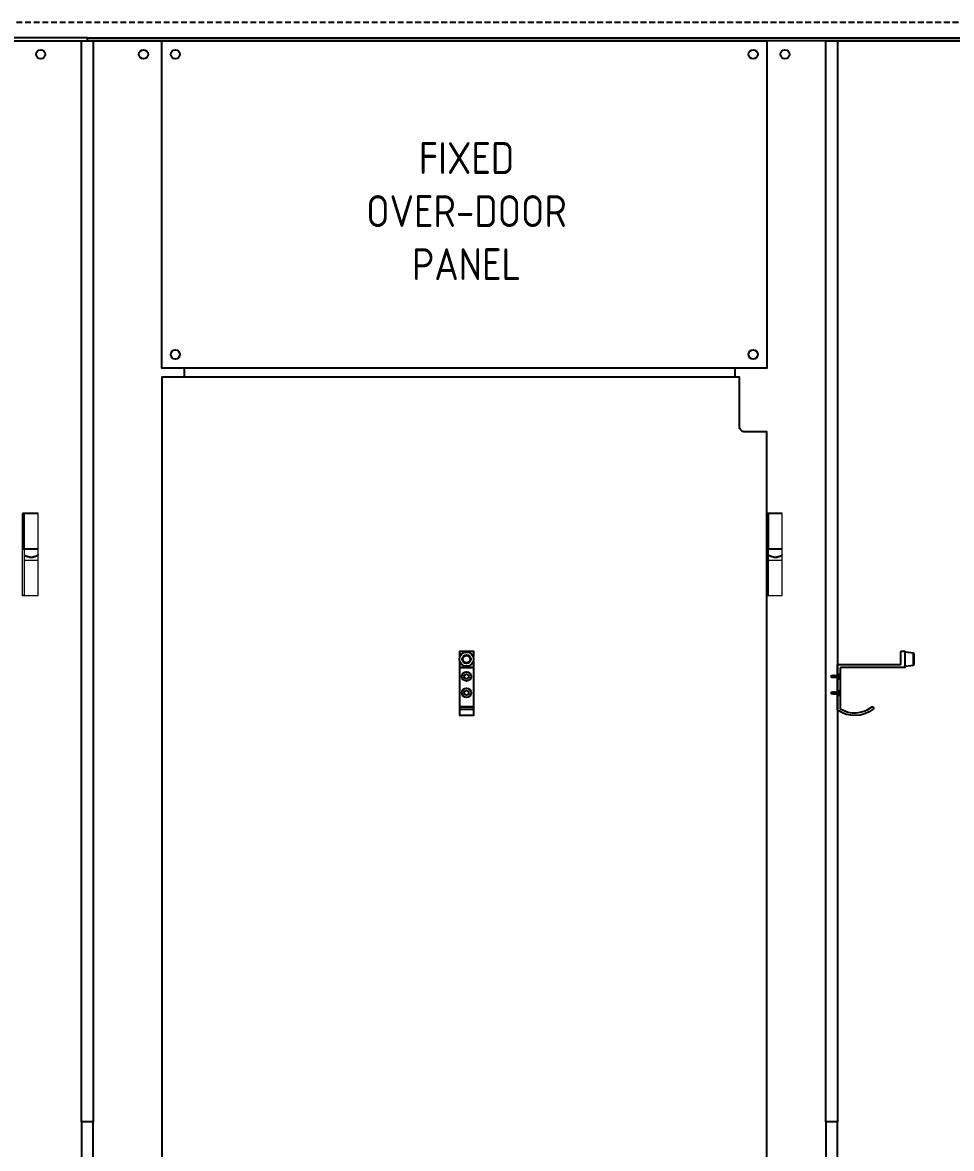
# Model space of a CAD drawing. Header units: inches. Extents: x 129892 to 140765, y 18172 to 24435.
# Drawn here: x 136523 to 137543, y 19606 to 20844 of the extents above; entities that cross this region are included whole.
import ezdxf

# ---------------------------------------------------------------- set-up
doc = ezdxf.new("R2010")
doc.units = ezdxf.units.IN
doc.header["$MEASUREMENT"] = 0
doc.linetypes.add('DASHED2', pattern=[9.525, 6.35, -3.175])
doc.styles.add('JD', font='dim.shx', dxfattribs={"height": 35})

# ---------------------------------------------------------------- blocks, each defined once
blk = doc.blocks.new('A$C42891DDE')
at = {"color": 7, "linetype": 'Continuous', "lineweight": 15}
for p, q in [((0, 0), (0, 90.5)), ((0.9, 90.5), (0.9, 51.5)), ((2.2, 51.5), (2.2, 90.5)), ((17, 45.5), (17, 90.5)), ((2, 45.5), (2, 51.5)), ((2, 0), (2, 45)), ((17, 39), (2, 39)), ((17, 0), (17, 45)), ((2, 0.5), (0, 0.5)), ((17, 0), (0, 0))]:
    blk.add_line(p, q, dxfattribs=at)
at = {"color": 251}
blk.add_line((17, 51.5), (0, 51.5), dxfattribs=at)
for points in [[(0.9, 90.5), (0, 90.5)], [(17, 90.5), (0.9, 90.5)]]:
    blk.add_lwpolyline(points)
at = {"color": 7, "linetype": 'Continuous', "lineweight": 15}
for points, knots in [([(8.3, 42.8), (7.9, 43), (7, 43.2), (5.8, 43.5), (4.7, 43.8), (3.8, 44.2), (3, 44.5), (2.5, 44.8), (2.1, 45.2), (2, 45.4), (2, 45.5), (2, 45.5)], [0, 0, 0, 0, 0.121901, 0.247337, 0.369248, 0.494695, 0.616604, 0.742048, 0.86396, 0.989407, 1, 1, 1, 1]), ([(2.1, 45.3), (2.1, 45.2), (2, 45), (2.1, 44.7), (2.4, 44.4), (2.9, 44), (3.6, 43.7), (4.6, 43.4), (5.6, 43), (6.9, 42.7), (7.8, 42.4), (8.3, 42.3)], [0, 0, 0, 0, 0.079978, 0.190965, 0.305171, 0.416157, 0.530361, 0.641349, 0.755555, 0.875717, 1, 1, 1, 1]), ([(7.5, 43.1), (7.6, 42.9), (7.6, 42.9), (7.8, 42.7), (7.8, 42.7), (7.9, 42.6), (7.9, 42.6), (7.9, 42.5), (8, 42.5), (8, 42.5), (8, 42.5), (8.1, 42.4), (8.2, 42.4), (8.2, 42.3), (8.3, 42.3), (8.3, 42.3)], [-0.3300646, -0.3300646, -0.3300646, -0.3300646, -0.2714782, -0.2714782, -0.2186678, -0.2186678, -0.1856614, -0.1856614, -0.1650323, -0.1650323, -0.1237742, -0.1237742, -0.0577613, -0.0577613, 0, 0, 0, 0]), ([(8.3, 42.8), (8.7, 42.7), (9.1, 42.7), (9.9, 42.7), (10.3, 42.7), (10.7, 42.8)], [0, 0, 0, 0, 0.5, 0.5, 1, 1, 1, 1]), ([(10.7, 42.3), (10.3, 42.2), (9.9, 42.2), (9.1, 42.2), (8.7, 42.2), (8.3, 42.3)], [0, 0, 0, 0, 0.5, 0.5, 1, 1, 1, 1]), ([(17, 45.5), (17, 45.4), (16.9, 45.2), (16.6, 44.9), (16.1, 44.6), (15.4, 44.2), (14.4, 43.9), (13.4, 43.6), (12.1, 43.2), (11.2, 43), (10.7, 42.8)], [0, 0, 0, 0, 0.111321, 0.236769, 0.358683, 0.484132, 0.606046, 0.731496, 0.863485, 1, 1, 1, 1]), ([(10.7, 42.3), (11.1, 42.4), (12, 42.6), (13.2, 43), (14.3, 43.3), (15.2, 43.6), (16, 44), (16.5, 44.3), (16.9, 44.6), (17, 45), (17, 45.2), (16.9, 45.3)], [0, 0, 0, 0, 0.11097, 0.225157, 0.336139, 0.450338, 0.561321, 0.675521, 0.786503, 0.900704, 1, 1, 1, 1]), ([(10.7, 42.3), (10.7, 42.3), (10.8, 42.3), (10.8, 42.4), (10.9, 42.4), (11, 42.5), (11, 42.5), (11, 42.5), (11.1, 42.5), (11.1, 42.6), (11.1, 42.6), (11.2, 42.7), (11.2, 42.7), (11.3, 42.9), (11.4, 42.9), (11.5, 43.1)], [-0.3300646, -0.3300646, -0.3300646, -0.3300646, -0.2723033, -0.2723033, -0.2062904, -0.2062904, -0.1650323, -0.1650323, -0.1444033, -0.1444033, -0.1113968, -0.1113968, -0.0585865, -0.0585865, 0, 0, 0, 0])]:
    blk.add_open_spline(points, degree=3, knots=knots, dxfattribs=at)
at = {"color": 251}
blk.add_open_spline([(7.8, 43), (8, 42.9), (8.5, 42.6), (9.4, 42.5), (10.3, 42.6), (10.9, 42.8), (11.2, 43), (11.3, 43)], degree=3, knots=[0, 0, 0, 0, 0.214302, 0.455915, 0.697851, 0.935873, 1, 1, 1, 1], dxfattribs=at)
blk = doc.blocks.new('A$C40486B2B')
for points in [[(0.3, 64.2), (0.3, 71), (15.3, 71), (15.3, 64.2)], [(15.3, 59.8), (15.3, 53), (0.3, 53), (0.3, 59.8)], [(0.3, 7), (15.3, 7)]]:
    blk.add_lwpolyline(points)
for points in [[(0.3, 53), (15.3, 53), (15.3, 9.7), (0.3, 9.7)], [(0.3, 9.7), (15.3, 9.7), (15.3, 0), (0.3, 0)]]:
    blk.add_lwpolyline(points, close=True)
for centre, radius in [((7.8, 62), 7.83), ((7.8, 62), 4.8), ((7.8, 62), 4), ((7.8, 43), 5), ((7.8, 43), 2.5), ((7.8, 25), 5), ((7.8, 25), 2.5)]:
    blk.add_circle(centre, radius)
blk = doc.blocks.new('A$C20A732E5')
blk.add_lwpolyline([(0, 1, 0.458526), (1.1, 0), (9.1, 1.2, 0.371247), (10, 2.2), (10, 13.5, 0.371247), (9.1, 14.5), (1.1, 15.7, 0.458526), (0, 14.7), (0, 1)], format="xyb")
blk = doc.blocks.new('A$C094A2A85')
blk.add_lwpolyline([(3, 7.6, 0.318881), (37.1, 9.3, -1), (39, 7, -0.333136), (0, 6), (0, 56), (68.5, 56, 0.414214), (69.5, 57), (69.5, 70, -0.414214), (70.5, 71), (74, 71), (74, 53), (4, 53, 0.414214), (3, 52)], format="xyb", close=True)
at = {"color": 253}
for points in [[(83.1, 68.6), (83.1, 55.4)], [(0, 45.5), (3, 45.5)], [(0, 40.5), (3, 40.5)], [(0, 27.5), (3, 27.5)], [(0, 22.5), (3, 22.5)]]:
    blk.add_lwpolyline(points, dxfattribs=at)
blk.add_blockref('A$C20A732E5', (74, 54.2))
blk = doc.blocks.new('A$C71D55C7C')
at = {"color": 7, "linetype": 'Continuous', "lineweight": 15}
for p, q in [((0, 10), (1.8, 9.4)), ((1.6, 9.3), (1.6, 9.2)), ((1.6, 8.2), (1.6, 8.1)), ((1.6, 7.2), (1.6, 7)), ((1.6, 6.1), (1.6, 6)), ((1.6, 5), (1.6, 4.9)), ((1.6, 4), (1.6, 3.8)), ((1.6, 2.9), (1.6, 2.8)), ((1.6, 1.8), (1.6, 1.7)), ((1.6, 0.8), (1.6, 0.6)), ((1.7, 9.4), (2.5, 9.4)), ((1.7, 9.4), (1.7, 9.4)), ((2.1, 7.8), (2.1, 7.5)), ((2.1, 6.7), (2.1, 6.5)), ((2.1, 5.6), (2.1, 5.4)), ((2.1, 4.6), (2.1, 4.3)), ((2.1, 3.5), (2.1, 3.3)), ((2.1, 2.4), (2.1, 2.2)), ((2.1, 1.4), (2.1, 1.1)), ((2.1, 0.3), (2.1, 0.1)), ((2.5, 9.4), (3.4, 9.4)), ((3.9, 8), (3.9, 8.3)), ((3.9, 7), (3.9, 7.2)), ((3.9, 5.9), (3.9, 6.1)), ((3.9, 4.8), (3.9, 5.1)), ((3.9, 3.8), (3.9, 4)), ((3.9, 2.7), (3.9, 2.9)), ((3.9, 1.6), (3.9, 1.9)), ((3.9, 0.6), (3.9, 0.8)), ((4.2, 9.4), (6, 10)), ((4.4, 8.6), (4.4, 8.8)), ((4.4, 7.6), (4.4, 7.7)), ((4.4, 6.5), (4.4, 6.6)), ((4.4, 5.4), (4.4, 5.6)), ((4.4, 4.4), (4.4, 4.5)), ((4.4, 3.3), (4.4, 3.4)), ((4.4, 2.2), (4.4, 2.4)), ((4.4, 1.2), (4.4, 1.3)), ((4.4, 0.1), (4.4, 0.2))]:
    blk.add_line(p, q, dxfattribs=at)
blk.add_lwpolyline([(0.2, 10.2), (5.7, 10.2), (6, 10.1), (6, 10), (0, 10), (0, 10.1)], close=True)
for points in [[(1.2, 10), (4.8, 10)], [(4.3, 0), (2, 0)]]:
    blk.add_lwpolyline(points)
at = {"color": 7, "linetype": 'Continuous', "lineweight": 15, "flags": 128}
for points in [[(4.4, 7.7), (4.4, 7.7), (4.4, 7.7), (4.4, 7.7), (4.4, 7.7), (4.4, 7.7), (4.4, 7.7), (4.4, 7.7), (4.4, 7.7), (4.4, 7.7), (4.4, 7.7), (4.4, 7.7), (4.4, 7.7), (4.4, 7.6), (4.3, 7.6), (4.3, 7.6), (4.3, 7.6), (4.3, 7.6), (4.2, 7.6), (4.2, 7.6), (4.2, 7.6), (4.1, 7.6), (4.1, 7.6), (4.1, 7.6), (4, 7.6), (4, 7.6), (3.9, 7.5), (3.9, 7.5), (3.8, 7.5), (3.8, 7.5), (3.7, 7.5), (3.7, 7.5), (3.6, 7.5), (3.6, 7.5), (3.5, 7.5), (3.4, 7.5), (3.4, 7.5), (3.3, 7.5), (3.3, 7.5), (3.2, 7.5), (3.1, 7.4), (3.1, 7.4), (3, 7.4), (2.9, 7.4), (2.9, 7.4), (2.8, 7.4), (2.8, 7.4), (2.7, 7.4), (2.6, 7.4), (2.6, 7.4), (2.5, 7.4), (2.5, 7.4), (2.4, 7.4), (2.4, 7.4), (2.3, 7.3), (2.3, 7.3), (2.2, 7.3), (2.2, 7.3), (2.1, 7.3), (2.1, 7.3), (2, 7.3), (2, 7.3), (1.9, 7.3), (1.9, 7.3), (1.9, 7.3), (1.8, 7.3), (1.8, 7.3), (1.8, 7.3), (1.7, 7.3), (1.7, 7.2), (1.7, 7.2), (1.7, 7.2), (1.6, 7.2), (1.6, 7.2), (1.6, 7.2), (1.6, 7.2), (1.6, 7.2), (1.6, 7.2), (1.6, 7.2), (1.6, 7.2), (1.6, 7.2), (1.6, 7.2)], [(4.4, 6.7), (4.4, 6.7), (4.4, 6.7), (4.4, 6.6), (4.4, 6.6), (4.4, 6.6), (4.4, 6.6), (4.4, 6.6), (4.4, 6.6), (4.4, 6.6), (4.4, 6.6), (4.4, 6.6), (4.4, 6.6), (4.4, 6.6), (4.3, 6.6), (4.3, 6.6), (4.3, 6.6), (4.3, 6.6), (4.2, 6.5), (4.2, 6.5), (4.2, 6.5), (4.1, 6.5), (4.1, 6.5), (4.1, 6.5), (4, 6.5), (4, 6.5), (3.9, 6.5), (3.9, 6.5), (3.8, 6.5), (3.8, 6.5), (3.7, 6.5), (3.7, 6.4), (3.6, 6.4), (3.6, 6.4), (3.5, 6.4), (3.4, 6.4), (3.4, 6.4), (3.3, 6.4), (3.3, 6.4), (3.2, 6.4), (3.1, 6.4), (3.1, 6.4), (3, 6.4), (2.9, 6.4), (2.9, 6.4), (2.8, 6.3), (2.8, 6.3), (2.7, 6.3), (2.6, 6.3), (2.6, 6.3), (2.5, 6.3), (2.5, 6.3), (2.4, 6.3), (2.4, 6.3), (2.3, 6.3), (2.3, 6.3), (2.2, 6.3), (2.2, 6.3), (2.1, 6.3), (2.1, 6.2), (2, 6.2), (2, 6.2), (1.9, 6.2), (1.9, 6.2), (1.9, 6.2), (1.8, 6.2), (1.8, 6.2), (1.8, 6.2), (1.7, 6.2), (1.7, 6.2), (1.7, 6.2), (1.7, 6.2), (1.6, 6.2), (1.6, 6.1), (1.6, 6.1), (1.6, 6.1), (1.6, 6.1), (1.6, 6.1), (1.6, 6.1), (1.6, 6.1), (1.6, 6.1), (1.6, 6.1)], [(4.4, 5.6), (4.4, 5.6), (4.4, 5.6), (4.4, 5.6), (4.4, 5.6), (4.4, 5.6), (4.4, 5.6), (4.4, 5.6), (4.4, 5.5), (4.4, 5.5), (4.4, 5.5), (4.4, 5.5), (4.4, 5.5), (4.4, 5.5), (4.3, 5.5), (4.3, 5.5), (4.3, 5.5), (4.3, 5.5), (4.2, 5.5), (4.2, 5.5), (4.2, 5.5), (4.1, 5.5), (4.1, 5.4), (4.1, 5.4), (4, 5.4), (4, 5.4), (3.9, 5.4), (3.9, 5.4), (3.8, 5.4), (3.8, 5.4), (3.7, 5.4), (3.7, 5.4), (3.6, 5.4), (3.6, 5.4), (3.5, 5.4), (3.4, 5.4), (3.4, 5.3), (3.3, 5.3), (3.3, 5.3), (3.2, 5.3), (3.1, 5.3), (3.1, 5.3), (3, 5.3), (2.9, 5.3), (2.9, 5.3), (2.8, 5.3), (2.8, 5.3), (2.7, 5.3), (2.6, 5.3), (2.6, 5.2), (2.5, 5.2), (2.5, 5.2), (2.4, 5.2), (2.4, 5.2), (2.3, 5.2), (2.3, 5.2), (2.2, 5.2), (2.2, 5.2), (2.1, 5.2), (2.1, 5.2), (2, 5.2), (2, 5.2), (1.9, 5.2), (1.9, 5.2), (1.9, 5.1), (1.8, 5.1), (1.8, 5.1), (1.8, 5.1), (1.7, 5.1), (1.7, 5.1), (1.7, 5.1), (1.7, 5.1), (1.6, 5.1), (1.6, 5.1), (1.6, 5.1), (1.6, 5.1), (1.6, 5.1), (1.6, 5.1), (1.6, 5), (1.6, 5), (1.6, 5), (1.6, 5)], [(4.4, 4.5), (4.4, 4.5), (4.4, 4.5), (4.4, 4.5), (4.4, 4.5), (4.4, 4.5), (4.4, 4.5), (4.4, 4.5), (4.4, 4.5), (4.4, 4.5), (4.4, 4.5), (4.4, 4.5), (4.4, 4.5), (4.4, 4.4), (4.3, 4.4), (4.3, 4.4), (4.3, 4.4), (4.3, 4.4), (4.2, 4.4), (4.2, 4.4), (4.2, 4.4), (4.1, 4.4), (4.1, 4.4), (4.1, 4.4), (4, 4.4), (4, 4.4), (3.9, 4.3), (3.9, 4.3), (3.8, 4.3), (3.8, 4.3), (3.7, 4.3), (3.7, 4.3), (3.6, 4.3), (3.6, 4.3), (3.5, 4.3), (3.4, 4.3), (3.4, 4.3), (3.3, 4.3), (3.3, 4.3), (3.2, 4.3), (3.1, 4.2), (3.1, 4.2), (3, 4.2), (2.9, 4.2), (2.9, 4.2), (2.8, 4.2), (2.8, 4.2), (2.7, 4.2), (2.6, 4.2), (2.6, 4.2), (2.5, 4.2), (2.5, 4.2), (2.4, 4.2), (2.4, 4.2), (2.3, 4.1), (2.3, 4.1), (2.2, 4.1), (2.2, 4.1), (2.1, 4.1), (2.1, 4.1), (2, 4.1), (2, 4.1), (1.9, 4.1), (1.9, 4.1), (1.9, 4.1), (1.8, 4.1), (1.8, 4.1), (1.8, 4.1), (1.7, 4.1), (1.7, 4), (1.7, 4), (1.7, 4), (1.6, 4), (1.6, 4), (1.6, 4), (1.6, 4), (1.6, 4), (1.6, 4), (1.6, 4), (1.6, 4), (1.6, 4), (1.6, 4)], [(4.4, 3.5), (4.4, 3.5), (4.4, 3.5), (4.4, 3.4), (4.4, 3.4), (4.4, 3.4), (4.4, 3.4), (4.4, 3.4), (4.4, 3.4), (4.4, 3.4), (4.4, 3.4), (4.4, 3.4), (4.4, 3.4), (4.4, 3.4), (4.3, 3.4), (4.3, 3.4), (4.3, 3.4), (4.3, 3.4), (4.2, 3.3), (4.2, 3.3), (4.2, 3.3), (4.1, 3.3), (4.1, 3.3), (4.1, 3.3), (4, 3.3), (4, 3.3), (3.9, 3.3), (3.9, 3.3), (3.8, 3.3), (3.8, 3.3), (3.7, 3.3), (3.7, 3.2), (3.6, 3.2), (3.6, 3.2), (3.5, 3.2), (3.4, 3.2), (3.4, 3.2), (3.3, 3.2), (3.3, 3.2), (3.2, 3.2), (3.1, 3.2), (3.1, 3.2), (3, 3.2), (2.9, 3.2), (2.9, 3.1), (2.8, 3.1), (2.8, 3.1), (2.7, 3.1), (2.6, 3.1), (2.6, 3.1), (2.5, 3.1), (2.5, 3.1), (2.4, 3.1), (2.4, 3.1), (2.3, 3.1), (2.3, 3.1), (2.2, 3.1), (2.2, 3.1), (2.1, 3.1), (2.1, 3), (2, 3), (2, 3), (1.9, 3), (1.9, 3), (1.9, 3), (1.8, 3), (1.8, 3), (1.8, 3), (1.7, 3), (1.7, 3), (1.7, 3), (1.7, 3), (1.6, 3), (1.6, 2.9), (1.6, 2.9), (1.6, 2.9), (1.6, 2.9), (1.6, 2.9), (1.6, 2.9), (1.6, 2.9), (1.6, 2.9), (1.6, 2.9)], [(4.4, 2.4), (4.4, 2.4), (4.4, 2.4), (4.4, 2.4), (4.4, 2.4), (4.4, 2.4), (4.4, 2.4), (4.4, 2.4), (4.4, 2.3), (4.4, 2.3), (4.4, 2.3), (4.4, 2.3), (4.4, 2.3), (4.4, 2.3), (4.3, 2.3), (4.3, 2.3), (4.3, 2.3), (4.3, 2.3), (4.2, 2.3), (4.2, 2.3), (4.2, 2.3), (4.1, 2.3), (4.1, 2.2), (4.1, 2.2), (4, 2.2), (4, 2.2), (3.9, 2.2), (3.9, 2.2), (3.8, 2.2), (3.8, 2.2), (3.7, 2.2), (3.7, 2.2), (3.6, 2.2), (3.6, 2.2), (3.5, 2.2), (3.4, 2.2), (3.4, 2.1), (3.3, 2.1), (3.3, 2.1), (3.2, 2.1), (3.1, 2.1), (3.1, 2.1), (3, 2.1), (2.9, 2.1), (2.9, 2.1), (2.8, 2.1), (2.8, 2.1), (2.7, 2.1), (2.6, 2.1), (2.6, 2), (2.5, 2), (2.5, 2), (2.4, 2), (2.4, 2), (2.3, 2), (2.3, 2), (2.2, 2), (2.2, 2), (2.1, 2), (2.1, 2), (2, 2), (2, 2), (1.9, 2), (1.9, 2), (1.9, 1.9), (1.8, 1.9), (1.8, 1.9), (1.8, 1.9), (1.7, 1.9), (1.7, 1.9), (1.7, 1.9), (1.7, 1.9), (1.6, 1.9), (1.6, 1.9), (1.6, 1.9), (1.6, 1.9), (1.6, 1.9), (1.6, 1.9), (1.6, 1.8), (1.6, 1.8), (1.6, 1.8), (1.6, 1.8)], [(4.4, 1.3), (4.4, 1.3), (4.4, 1.3), (4.4, 1.3), (4.4, 1.3), (4.4, 1.3), (4.4, 1.3), (4.4, 1.3), (4.4, 1.3), (4.4, 1.3), (4.4, 1.3), (4.4, 1.3), (4.4, 1.3), (4.4, 1.2), (4.3, 1.2), (4.3, 1.2), (4.3, 1.2), (4.3, 1.2), (4.2, 1.2), (4.2, 1.2), (4.2, 1.2), (4.1, 1.2), (4.1, 1.2), (4.1, 1.2), (4, 1.2), (4, 1.2), (3.9, 1.1), (3.9, 1.1), (3.8, 1.1), (3.8, 1.1), (3.7, 1.1), (3.7, 1.1), (3.6, 1.1), (3.6, 1.1), (3.5, 1.1), (3.4, 1.1), (3.4, 1.1), (3.3, 1.1), (3.3, 1.1), (3.2, 1.1), (3.1, 1), (3.1, 1), (3, 1), (2.9, 1), (2.9, 1), (2.8, 1), (2.8, 1), (2.7, 1), (2.6, 1), (2.6, 1), (2.5, 1), (2.5, 1), (2.4, 1), (2.4, 1), (2.3, 0.9), (2.3, 0.9), (2.2, 0.9), (2.2, 0.9), (2.1, 0.9), (2.1, 0.9), (2, 0.9), (2, 0.9), (1.9, 0.9), (1.9, 0.9), (1.9, 0.9), (1.8, 0.9), (1.8, 0.9), (1.8, 0.9), (1.7, 0.8), (1.7, 0.8), (1.7, 0.8), (1.7, 0.8), (1.6, 0.8), (1.6, 0.8), (1.6, 0.8), (1.6, 0.8), (1.6, 0.8), (1.6, 0.8), (1.6, 0.8), (1.6, 0.8), (1.6, 0.8), (1.6, 0.8)], [(4.4, 0.3), (4.4, 0.3), (4.4, 0.3), (4.4, 0.2), (4.4, 0.2), (4.4, 0.2), (4.4, 0.2), (4.4, 0.2), (4.4, 0.2), (4.4, 0.2), (4.4, 0.2), (4.4, 0.2), (4.4, 0.2), (4.4, 0.2), (4.3, 0.2), (4.3, 0.2), (4.3, 0.2), (4.3, 0.1), (4.2, 0.1), (4.2, 0.1), (4.2, 0.1), (4.1, 0.1), (4.1, 0.1), (4.1, 0.1), (4, 0.1), (4, 0.1), (3.9, 0.1), (3.9, 0.1), (3.8, 0.1), (3.8, 0.1), (3.7, 0.1), (3.7, 0), (3.6, 0), (3.6, 0), (3.5, 0), (3.4, 0), (3.4, 0), (3.3, 0), (3.3, 0)]]:
    blk.add_lwpolyline(points, dxfattribs=at)
at = {"color": 7, "linetype": 'Continuous', "lineweight": 15}
for centre, radius, start, end in [((-37.3, 75.4), 76.6, 300.5045, 300.555), ((-24.2, -34.8), 51, 58.9272, 59.5471), ((-20.8, 46.4), 44.3, 300.4197, 301.2933), ((-21.8, -31.7), 46.1, 58.7762, 59.5701), ((-19.9, 43.8), 42.4, 300.4042, 301.3446), ((-22, -33.2), 46.6, 58.7808, 59.5655), ((-20.4, 43.6), 43.4, 300.4151, 301.3337), ((-22, -34.3), 46.6, 58.7808, 59.5655), ((-20.4, 42.5), 43.4, 300.4152, 301.3336), ((-22, -35.3), 46.6, 58.7807, 59.5656), ((-20.4, 41.4), 43.4, 300.4151, 301.3338), ((-22, -36.4), 46.6, 58.7809, 59.5655), ((-20.4, 40.4), 43.4, 300.4151, 301.3338), ((-22, -37.5), 46.6, 58.7809, 59.5655), ((-20.4, 39.3), 43.4, 300.4151, 301.3338), ((-22, -38.6), 46.6, 58.7809, 59.5655), ((-20.4, 38.2), 43.4, 300.4151, 301.3338), ((-22, -39.6), 46.6, 58.7809, 59.5655), ((-20.4, 37.2), 43.4, 301.1102, 301.3338), ((3.5, 6.9), 2.48, 93.6914, 126.6294), ((0.6, 8.4), 1.49, 7.6247, 19.3637), ((-1.5, 29.3), 21, 280.045, 285.1333), ((25.9, -28), 42.4, 120.4042, 121.3447), ((26.3, -29.8), 43.2, 120.4132, 121.3357), ((26.4, -31), 43.4, 120.4152, 121.3336), ((26.4, -32), 43.4, 120.4151, 121.3338), ((26.4, -33.1), 43.4, 120.4152, 121.3337), ((26.4, -34.2), 43.4, 120.4152, 121.3337), ((26.4, -35.2), 43.4, 120.4152, 121.3337), ((26.4, -36.3), 43.4, 120.4152, 121.3337), ((27.8, 47.5), 46.1, 238.7762, 239.5701), ((28, 46.9), 46.6, 238.7807, 239.5655), ((28, 45.8), 46.6, 238.7807, 239.5655), ((28, 44.7), 46.6, 238.7807, 239.5655), ((28, 43.7), 46.6, 238.7807, 239.5655), ((28, 42.6), 46.6, 238.7807, 239.5655), ((28, 41.5), 46.6, 238.7807, 239.5655), ((28, 40.5), 46.6, 238.7807, 239.5655), ((5.3, 8.4), 1.49, 139, 154.9602), ((32.6, 56.7), 55.6, 239.0528, 239.5317), ((26.4, -37.4), 43.4, 120.4152, 120.5856)]:
    blk.add_arc(centre, radius, start, end, dxfattribs=at)
for points, knots in [([(2.5, 9.4), (2.3, 9.3), (2.2, 9.3), (1.9, 9.3), (1.8, 9.3), (1.7, 9.2), (1.6, 9.2), (1.6, 9.2), (1.6, 9.2), (1.6, 9.1)], [0, 0, 0, 0, 0.25, 0.25, 0.5, 0.5, 0.75, 0.75, 1, 1, 1, 1]), ([(4.4, 8.8), (4.4, 8.7), (4.4, 8.7), (4.3, 8.7), (4.1, 8.7), (3.9, 8.6), (3.9, 8.6), (3.7, 8.6), (3.6, 8.6), (3.4, 8.5), (3.2, 8.5), (2.8, 8.5), (2.6, 8.5), (2.4, 8.4), (2.3, 8.4), (2.1, 8.4), (2.1, 8.4), (1.9, 8.3), (1.7, 8.3), (1.6, 8.3), (1.6, 8.3), (1.6, 8.2)], [0, 0, 0, 0, 0.125, 0.125, 0.25, 0.25, 0.3125, 0.3125, 0.375, 0.375, 0.5, 0.5, 0.625, 0.625, 0.6875, 0.6875, 0.75, 0.75, 0.875, 0.875, 1, 1, 1, 1]), ([(4.4, 8.6), (4.4, 8.6), (4.4, 8.6), (4.2, 8.5), (4.1, 8.5), (3.8, 8.5), (3.6, 8.4), (3.3, 8.4), (3.1, 8.4), (2.6, 8.3), (2.5, 8.3), (2.1, 8.3), (2, 8.2), (1.7, 8.2), (1.6, 8.2), (1.6, 8.1), (1.6, 8.1), (1.6, 8.1)], [0, 0, 0, 0, 0.125, 0.125, 0.25, 0.25, 0.375, 0.375, 0.5, 0.5, 0.625, 0.625, 0.75, 0.75, 0.875, 0.875, 1, 1, 1, 1]), ([(4.4, 7.6), (4.4, 7.5), (4.4, 7.5), (4.3, 7.5), (4.1, 7.5), (3.9, 7.4), (3.9, 7.4), (3.7, 7.4), (3.6, 7.4), (3.4, 7.3), (3.2, 7.3), (2.8, 7.3), (2.6, 7.3), (2.4, 7.2), (2.3, 7.2), (2.1, 7.2), (2.1, 7.2), (1.9, 7.1), (1.7, 7.1), (1.6, 7.1), (1.6, 7.1), (1.6, 7)], [0, 0, 0, 0, 0.125, 0.125, 0.25, 0.25, 0.3125, 0.3125, 0.375, 0.375, 0.5, 0.5, 0.625, 0.625, 0.6875, 0.6875, 0.75, 0.75, 0.875, 0.875, 1, 1, 1, 1]), ([(4.4, 6.5), (4.4, 6.5), (4.4, 6.5), (4.3, 6.4), (4.1, 6.4), (3.9, 6.4), (3.9, 6.3), (3.7, 6.3), (3.6, 6.3), (3.4, 6.3), (3.2, 6.3), (2.8, 6.2), (2.6, 6.2), (2.4, 6.2), (2.3, 6.1), (2.1, 6.1), (2.1, 6.1), (1.9, 6.1), (1.7, 6.1), (1.6, 6), (1.6, 6), (1.6, 6)], [0, 0, 0, 0, 0.125, 0.125, 0.25, 0.25, 0.3125, 0.3125, 0.375, 0.375, 0.5, 0.5, 0.625, 0.625, 0.6875, 0.6875, 0.75, 0.75, 0.875, 0.875, 1, 1, 1, 1]), ([(4.4, 5.4), (4.4, 5.4), (4.4, 5.4), (4.3, 5.3), (4.1, 5.3), (3.9, 5.3), (3.9, 5.3), (3.7, 5.3), (3.6, 5.2), (3.4, 5.2), (3.2, 5.2), (2.8, 5.1), (2.6, 5.1), (2.4, 5.1), (2.3, 5.1), (2.1, 5.1), (2.1, 5), (1.9, 5), (1.7, 5), (1.6, 4.9), (1.6, 4.9), (1.6, 4.9)], [0, 0, 0, 0, 0.125, 0.125, 0.25, 0.25, 0.3125, 0.3125, 0.375, 0.375, 0.5, 0.5, 0.625, 0.625, 0.6875, 0.6875, 0.75, 0.75, 0.875, 0.875, 1, 1, 1, 1]), ([(4.4, 4.4), (4.4, 4.3), (4.4, 4.3), (4.3, 4.3), (4.1, 4.3), (3.9, 4.2), (3.9, 4.2), (3.7, 4.2), (3.6, 4.2), (3.4, 4.1), (3.2, 4.1), (2.8, 4.1), (2.6, 4.1), (2.4, 4), (2.3, 4), (2.1, 4), (2.1, 4), (1.9, 3.9), (1.7, 3.9), (1.6, 3.9), (1.6, 3.9), (1.6, 3.8)], [0, 0, 0, 0, 0.125, 0.125, 0.25, 0.25, 0.3125, 0.3125, 0.375, 0.375, 0.5, 0.5, 0.625, 0.625, 0.6875, 0.6875, 0.75, 0.75, 0.875, 0.875, 1, 1, 1, 1]), ([(4.4, 3.3), (4.4, 3.3), (4.4, 3.3), (4.3, 3.2), (4.1, 3.2), (3.9, 3.2), (3.9, 3.1), (3.7, 3.1), (3.6, 3.1), (3.4, 3.1), (3.2, 3.1), (2.8, 3), (2.6, 3), (2.4, 3), (2.3, 2.9), (2.1, 2.9), (2.1, 2.9), (1.9, 2.9), (1.7, 2.9), (1.6, 2.8), (1.6, 2.8), (1.6, 2.8)], [0, 0, 0, 0, 0.125, 0.125, 0.25, 0.25, 0.3125, 0.3125, 0.375, 0.375, 0.5, 0.5, 0.625, 0.625, 0.6875, 0.6875, 0.75, 0.75, 0.875, 0.875, 1, 1, 1, 1]), ([(4.4, 2.2), (4.4, 2.2), (4.4, 2.2), (4.3, 2.1), (4.1, 2.1), (3.9, 2.1), (3.9, 2.1), (3.7, 2.1), (3.6, 2), (3.4, 2), (3.2, 2), (2.8, 1.9), (2.6, 1.9), (2.4, 1.9), (2.3, 1.9), (2.1, 1.9), (2.1, 1.8), (1.9, 1.8), (1.7, 1.8), (1.6, 1.7), (1.6, 1.7), (1.6, 1.7)], [0, 0, 0, 0, 0.125, 0.125, 0.25, 0.25, 0.3125, 0.3125, 0.375, 0.375, 0.5, 0.5, 0.625, 0.625, 0.6875, 0.6875, 0.75, 0.75, 0.875, 0.875, 1, 1, 1, 1]), ([(4.4, 1.2), (4.4, 1.1), (4.4, 1.1), (4.3, 1.1), (4.1, 1.1), (3.9, 1), (3.9, 1), (3.7, 1), (3.6, 1), (3.4, 0.9), (3.2, 0.9), (2.8, 0.9), (2.6, 0.9), (2.4, 0.8), (2.3, 0.8), (2.1, 0.8), (2.1, 0.8), (1.9, 0.7), (1.7, 0.7), (1.6, 0.7), (1.6, 0.7), (1.6, 0.6)], [0, 0, 0, 0, 0.125, 0.125, 0.25, 0.25, 0.3125, 0.3125, 0.375, 0.375, 0.5, 0.5, 0.625, 0.625, 0.6875, 0.6875, 0.75, 0.75, 0.875, 0.875, 1, 1, 1, 1]), ([(3.8, 8.2), (3.8, 8.2), (3.8, 8.2), (3.8, 8.2), (3.8, 8.2), (3.7, 8.2), (3.7, 8.2), (3.7, 8.2), (3.6, 8.2), (3.6, 8.2), (3.6, 8.2), (3.5, 8.1), (3.5, 8.1), (3.5, 8.1), (3.4, 8.1), (3.4, 8.1), (3.3, 8.1), (3.3, 8.1), (3.2, 8.1), (3.2, 8.1), (3.1, 8.1), (3.1, 8.1), (3, 8), (3, 8), (3, 8), (2.9, 8), (2.9, 8), (2.8, 8), (2.8, 8), (2.7, 8), (2.7, 8), (2.6, 8), (2.6, 7.9), (2.5, 7.9), (2.5, 7.9), (2.5, 7.9), (2.4, 7.9), (2.4, 7.9), (2.4, 7.9), (2.3, 7.9), (2.3, 7.9), (2.3, 7.9), (2.3, 7.9), (2.2, 7.8), (2.2, 7.8), (2.2, 7.8), (2.2, 7.8), (2.2, 7.8), (2.2, 7.8), (2.1, 7.8), (2.1, 7.8), (2.1, 7.8), (2.1, 7.8)], [0, 0, 0, 0, 0.015027, 0.035073, 0.056128, 0.077201, 0.098252, 0.119243, 0.140134, 0.160888, 0.180539, 0.200002, 0.21925, 0.238259, 0.257019, 0.275892, 0.295017, 0.314372, 0.334863, 0.355543, 0.376377, 0.397327, 0.418355, 0.439423, 0.459535, 0.479612, 0.49962, 0.519527, 0.5393, 0.558909, 0.578323, 0.597517, 0.61736, 0.636998, 0.656867, 0.677003, 0.697377, 0.717959, 0.737767, 0.757701, 0.777729, 0.797817, 0.817931, 0.838038, 0.858101, 0.878089, 0.89891, 0.919574, 0.940047, 0.960295, 0.980289, 1, 1, 1, 1]), ([(3.8, 7.2), (3.8, 7.2), (3.8, 7.2), (3.8, 7.2), (3.8, 7.1), (3.7, 7.1), (3.7, 7.1), (3.7, 7.1), (3.6, 7.1), (3.6, 7.1), (3.6, 7.1), (3.5, 7.1), (3.5, 7.1), (3.5, 7.1), (3.4, 7.1), (3.4, 7), (3.3, 7), (3.3, 7), (3.2, 7), (3.2, 7), (3.1, 7), (3.1, 7), (3, 7), (3, 7), (3, 7), (2.9, 6.9), (2.9, 6.9), (2.8, 6.9), (2.8, 6.9), (2.7, 6.9), (2.7, 6.9), (2.6, 6.9), (2.6, 6.9), (2.5, 6.9), (2.5, 6.9), (2.5, 6.9), (2.4, 6.8), (2.4, 6.8), (2.4, 6.8), (2.3, 6.8), (2.3, 6.8), (2.3, 6.8), (2.3, 6.8), (2.2, 6.8), (2.2, 6.8), (2.2, 6.8), (2.2, 6.7), (2.2, 6.7), (2.2, 6.7), (2.1, 6.7), (2.1, 6.7), (2.1, 6.7), (2.1, 6.7)], [0, 0, 0, 0, 0.015022, 0.035067, 0.056123, 0.077196, 0.098247, 0.119238, 0.140129, 0.160884, 0.180534, 0.199997, 0.219246, 0.238254, 0.257015, 0.275888, 0.295014, 0.314368, 0.334859, 0.35554, 0.376373, 0.397323, 0.418352, 0.43942, 0.459532, 0.479609, 0.499618, 0.519525, 0.539298, 0.558906, 0.578321, 0.597515, 0.617358, 0.636996, 0.656865, 0.677001, 0.697376, 0.717957, 0.737765, 0.757699, 0.777727, 0.797816, 0.81793, 0.838037, 0.858101, 0.878088, 0.898909, 0.919573, 0.940046, 0.960295, 0.980289, 1, 1, 1, 1]), ([(3.8, 6.1), (3.8, 6.1), (3.8, 6.1), (3.8, 6.1), (3.8, 6.1), (3.7, 6.1), (3.7, 6.1), (3.7, 6.1), (3.6, 6), (3.6, 6), (3.6, 6), (3.5, 6), (3.5, 6), (3.5, 6), (3.4, 6), (3.4, 6), (3.3, 6), (3.3, 6), (3.2, 6), (3.2, 5.9), (3.1, 5.9), (3.1, 5.9), (3, 5.9), (3, 5.9), (3, 5.9), (2.9, 5.9), (2.9, 5.9), (2.8, 5.9), (2.8, 5.8), (2.7, 5.8), (2.7, 5.8), (2.6, 5.8), (2.6, 5.8), (2.5, 5.8), (2.5, 5.8), (2.5, 5.8), (2.4, 5.8), (2.4, 5.8), (2.4, 5.8), (2.3, 5.7), (2.3, 5.7), (2.3, 5.7), (2.3, 5.7), (2.2, 5.7), (2.2, 5.7), (2.2, 5.7), (2.2, 5.7), (2.2, 5.7), (2.2, 5.7), (2.1, 5.6), (2.1, 5.6), (2.1, 5.6), (2.1, 5.6)], [0, 0, 0, 0, 0.015022, 0.035068, 0.056123, 0.077196, 0.098248, 0.119238, 0.14013, 0.160884, 0.180534, 0.199998, 0.219246, 0.238255, 0.257015, 0.275888, 0.295014, 0.314368, 0.33486, 0.35554, 0.376373, 0.397323, 0.418352, 0.439421, 0.459532, 0.479609, 0.499618, 0.519525, 0.539298, 0.558906, 0.578321, 0.597515, 0.617358, 0.636996, 0.656865, 0.677001, 0.697376, 0.717957, 0.737765, 0.757699, 0.777727, 0.797816, 0.81793, 0.838037, 0.858101, 0.878088, 0.898909, 0.919574, 0.940046, 0.960295, 0.980289, 1, 1, 1, 1]), ([(3.8, 5), (3.8, 5), (3.8, 5), (3.8, 5), (3.8, 5), (3.7, 5), (3.7, 5), (3.7, 5), (3.6, 5), (3.6, 5), (3.6, 5), (3.5, 4.9), (3.5, 4.9), (3.5, 4.9), (3.4, 4.9), (3.4, 4.9), (3.3, 4.9), (3.3, 4.9), (3.2, 4.9), (3.2, 4.9), (3.1, 4.9), (3.1, 4.9), (3, 4.8), (3, 4.8), (3, 4.8), (2.9, 4.8), (2.9, 4.8), (2.8, 4.8), (2.8, 4.8), (2.7, 4.8), (2.7, 4.8), (2.6, 4.8), (2.6, 4.7), (2.5, 4.7), (2.5, 4.7), (2.5, 4.7), (2.4, 4.7), (2.4, 4.7), (2.4, 4.7), (2.3, 4.7), (2.3, 4.7), (2.3, 4.7), (2.3, 4.7), (2.2, 4.6), (2.2, 4.6), (2.2, 4.6), (2.2, 4.6), (2.2, 4.6), (2.2, 4.6), (2.1, 4.6), (2.1, 4.6), (2.1, 4.6), (2.1, 4.6)], [0, 0, 0, 0, 0.015022, 0.035068, 0.056123, 0.077196, 0.098248, 0.119238, 0.14013, 0.160884, 0.180534, 0.199998, 0.219246, 0.238255, 0.257015, 0.275888, 0.295014, 0.314368, 0.33486, 0.35554, 0.376373, 0.397323, 0.418352, 0.439421, 0.459532, 0.479609, 0.499618, 0.519525, 0.539298, 0.558906, 0.578321, 0.597515, 0.617358, 0.636996, 0.656865, 0.677001, 0.697376, 0.717957, 0.737765, 0.7577, 0.777727, 0.797816, 0.81793, 0.838037, 0.858101, 0.878088, 0.898909, 0.919574, 0.940046, 0.960295, 0.980289, 1, 1, 1, 1]), ([(3.8, 4), (3.8, 4), (3.8, 4), (3.8, 4), (3.8, 3.9), (3.7, 3.9), (3.7, 3.9), (3.7, 3.9), (3.6, 3.9), (3.6, 3.9), (3.6, 3.9), (3.5, 3.9), (3.5, 3.9), (3.5, 3.9), (3.4, 3.9), (3.4, 3.8), (3.3, 3.8), (3.3, 3.8), (3.2, 3.8), (3.2, 3.8), (3.1, 3.8), (3.1, 3.8), (3, 3.8), (3, 3.8), (3, 3.8), (2.9, 3.7), (2.9, 3.7), (2.8, 3.7), (2.8, 3.7), (2.7, 3.7), (2.7, 3.7), (2.6, 3.7), (2.6, 3.7), (2.5, 3.7), (2.5, 3.7), (2.5, 3.7), (2.4, 3.6), (2.4, 3.6), (2.4, 3.6), (2.3, 3.6), (2.3, 3.6), (2.3, 3.6), (2.3, 3.6), (2.2, 3.6), (2.2, 3.6), (2.2, 3.6), (2.2, 3.5), (2.2, 3.5), (2.2, 3.5), (2.1, 3.5), (2.1, 3.5), (2.1, 3.5), (2.1, 3.5)], [0, 0, 0, 0, 0.015022, 0.035068, 0.056123, 0.077196, 0.098248, 0.119238, 0.14013, 0.160884, 0.180534, 0.199998, 0.219246, 0.238255, 0.257015, 0.275888, 0.295014, 0.314368, 0.33486, 0.35554, 0.376373, 0.397324, 0.418352, 0.439421, 0.459532, 0.479609, 0.499618, 0.519525, 0.539298, 0.558906, 0.578321, 0.597515, 0.617358, 0.636996, 0.656865, 0.677001, 0.697376, 0.717957, 0.737765, 0.757699, 0.777727, 0.797816, 0.81793, 0.838037, 0.858101, 0.878088, 0.898909, 0.919574, 0.940046, 0.960295, 0.980289, 1, 1, 1, 1]), ([(3.8, 2.9), (3.8, 2.9), (3.8, 2.9), (3.8, 2.9), (3.8, 2.9), (3.7, 2.9), (3.7, 2.9), (3.7, 2.8), (3.6, 2.8), (3.6, 2.8), (3.6, 2.8), (3.5, 2.8), (3.5, 2.8), (3.5, 2.8), (3.4, 2.8), (3.4, 2.8), (3.3, 2.8), (3.3, 2.8), (3.2, 2.7), (3.2, 2.7), (3.1, 2.7), (3.1, 2.7), (3, 2.7), (3, 2.7), (3, 2.7), (2.9, 2.7), (2.9, 2.7), (2.8, 2.7), (2.8, 2.6), (2.7, 2.6), (2.7, 2.6), (2.6, 2.6), (2.6, 2.6), (2.5, 2.6), (2.5, 2.6), (2.5, 2.6), (2.4, 2.6), (2.4, 2.6), (2.4, 2.6), (2.3, 2.5), (2.3, 2.5), (2.3, 2.5), (2.3, 2.5), (2.2, 2.5), (2.2, 2.5), (2.2, 2.5), (2.2, 2.5), (2.2, 2.5), (2.2, 2.5), (2.1, 2.4), (2.1, 2.4), (2.1, 2.4), (2.1, 2.4)], [0, 0, 0, 0, 0.015022, 0.035068, 0.056123, 0.077196, 0.098248, 0.119238, 0.14013, 0.160884, 0.180534, 0.199998, 0.219246, 0.238255, 0.257015, 0.275888, 0.295014, 0.314368, 0.33486, 0.35554, 0.376373, 0.397324, 0.418352, 0.439421, 0.459532, 0.479609, 0.499618, 0.519525, 0.539298, 0.558906, 0.578321, 0.597515, 0.617358, 0.636996, 0.656865, 0.677001, 0.697376, 0.717957, 0.737765, 0.757699, 0.777727, 0.797816, 0.81793, 0.838037, 0.858101, 0.878088, 0.898909, 0.919574, 0.940046, 0.960295, 0.980289, 1, 1, 1, 1]), ([(3.8, 1.8), (3.8, 1.8), (3.8, 1.8), (3.8, 1.8), (3.8, 1.8), (3.7, 1.8), (3.7, 1.8), (3.7, 1.8), (3.6, 1.8), (3.6, 1.8), (3.6, 1.8), (3.5, 1.7), (3.5, 1.7), (3.5, 1.7), (3.4, 1.7), (3.4, 1.7), (3.3, 1.7), (3.3, 1.7), (3.2, 1.7), (3.2, 1.7), (3.1, 1.7), (3.1, 1.7), (3, 1.6), (3, 1.6), (3, 1.6), (2.9, 1.6), (2.9, 1.6), (2.8, 1.6), (2.8, 1.6), (2.7, 1.6), (2.7, 1.6), (2.6, 1.6), (2.6, 1.5), (2.5, 1.5), (2.5, 1.5), (2.5, 1.5), (2.4, 1.5), (2.4, 1.5), (2.4, 1.5), (2.3, 1.5), (2.3, 1.5), (2.3, 1.5), (2.3, 1.5), (2.2, 1.4), (2.2, 1.4), (2.2, 1.4), (2.2, 1.4), (2.2, 1.4), (2.2, 1.4), (2.1, 1.4), (2.1, 1.4), (2.1, 1.4), (2.1, 1.4)], [0, 0, 0, 0, 0.015022, 0.035068, 0.056123, 0.077196, 0.098248, 0.119238, 0.14013, 0.160884, 0.180534, 0.199998, 0.219246, 0.238255, 0.257015, 0.275888, 0.295014, 0.314368, 0.33486, 0.35554, 0.376373, 0.397324, 0.418352, 0.439421, 0.459532, 0.479609, 0.499618, 0.519525, 0.539298, 0.558906, 0.578321, 0.597515, 0.617358, 0.636996, 0.656865, 0.677001, 0.697376, 0.717957, 0.737765, 0.757699, 0.777727, 0.797816, 0.81793, 0.838037, 0.858101, 0.878088, 0.898909, 0.919574, 0.940046, 0.960295, 0.980289, 1, 1, 1, 1]), ([(3.8, 0.8), (3.8, 0.8), (3.8, 0.8), (3.8, 0.8), (3.8, 0.7), (3.7, 0.7), (3.7, 0.7), (3.7, 0.7), (3.6, 0.7), (3.6, 0.7), (3.6, 0.7), (3.5, 0.7), (3.5, 0.7), (3.5, 0.7), (3.4, 0.7), (3.4, 0.6), (3.3, 0.6), (3.3, 0.6), (3.2, 0.6), (3.2, 0.6), (3.1, 0.6), (3.1, 0.6), (3, 0.6), (3, 0.6), (3, 0.6), (2.9, 0.5), (2.9, 0.5), (2.8, 0.5), (2.8, 0.5), (2.7, 0.5), (2.7, 0.5), (2.6, 0.5), (2.6, 0.5), (2.5, 0.5), (2.5, 0.5), (2.5, 0.5), (2.4, 0.4), (2.4, 0.4), (2.4, 0.4), (2.3, 0.4), (2.3, 0.4), (2.3, 0.4), (2.3, 0.4), (2.2, 0.4), (2.2, 0.4), (2.2, 0.4), (2.2, 0.3), (2.2, 0.3), (2.2, 0.3), (2.1, 0.3), (2.1, 0.3), (2.1, 0.3), (2.1, 0.3)], [0, 0, 0, 0, 0.015022, 0.035068, 0.056123, 0.077196, 0.098248, 0.119238, 0.14013, 0.160884, 0.180534, 0.199998, 0.219246, 0.238255, 0.257015, 0.275888, 0.295014, 0.314368, 0.33486, 0.35554, 0.376373, 0.397324, 0.418352, 0.439421, 0.459532, 0.479609, 0.499618, 0.519525, 0.539298, 0.558906, 0.578321, 0.597515, 0.617358, 0.636996, 0.656865, 0.677001, 0.697376, 0.717957, 0.737765, 0.757699, 0.777727, 0.797816, 0.81793, 0.838037, 0.858101, 0.878088, 0.898909, 0.919574, 0.940046, 0.960295, 0.980289, 1, 1, 1, 1]), ([(3.9, 8), (3.9, 8), (3.9, 8), (3.9, 8), (3.8, 8), (3.8, 8), (3.8, 8), (3.8, 8), (3.8, 8), (3.8, 8), (3.8, 7.9), (3.7, 7.9), (3.7, 7.9), (3.7, 7.9), (3.6, 7.9), (3.6, 7.9), (3.6, 7.9), (3.5, 7.9), (3.5, 7.9), (3.5, 7.9), (3.4, 7.9), (3.4, 7.8), (3.3, 7.8), (3.3, 7.8), (3.2, 7.8), (3.2, 7.8), (3.1, 7.8), (3.1, 7.8), (3, 7.8), (3, 7.8), (3, 7.8), (2.9, 7.7), (2.9, 7.7), (2.8, 7.7), (2.8, 7.7), (2.7, 7.7), (2.7, 7.7), (2.6, 7.7), (2.6, 7.7), (2.5, 7.7), (2.5, 7.7), (2.5, 7.7), (2.4, 7.6), (2.4, 7.6), (2.4, 7.6), (2.3, 7.6), (2.3, 7.6), (2.3, 7.6), (2.3, 7.6), (2.2, 7.6), (2.2, 7.6), (2.2, 7.6), (2.2, 7.6), (2.2, 7.6)], [0, 0, 0, 0, 0.018809, 0.037876, 0.057178, 0.076688, 0.096379, 0.116219, 0.136178, 0.156223, 0.177278, 0.198351, 0.219402, 0.240393, 0.261284, 0.282037, 0.301688, 0.321151, 0.340399, 0.359407, 0.378167, 0.39704, 0.416165, 0.435519, 0.45601, 0.47669, 0.497523, 0.518473, 0.539501, 0.560569, 0.58068, 0.600757, 0.620765, 0.640672, 0.660445, 0.680053, 0.699467, 0.718661, 0.738503, 0.758141, 0.77801, 0.798146, 0.81852, 0.839101, 0.858909, 0.878842, 0.89887, 0.918958, 0.939072, 0.959178, 0.979242, 0.999229, 1, 1, 1, 1]), ([(3.9, 7), (3.9, 7), (3.9, 7), (3.9, 6.9), (3.8, 6.9), (3.8, 6.9), (3.8, 6.9), (3.8, 6.9), (3.8, 6.9), (3.8, 6.9), (3.8, 6.9), (3.7, 6.9), (3.7, 6.9), (3.7, 6.9), (3.6, 6.8), (3.6, 6.8), (3.6, 6.8), (3.5, 6.8), (3.5, 6.8), (3.5, 6.8), (3.4, 6.8), (3.4, 6.8), (3.3, 6.8), (3.3, 6.8), (3.2, 6.8), (3.2, 6.7), (3.1, 6.7), (3.1, 6.7), (3, 6.7), (3, 6.7), (3, 6.7), (2.9, 6.7), (2.9, 6.7), (2.8, 6.7), (2.8, 6.6), (2.7, 6.6), (2.7, 6.6), (2.6, 6.6), (2.6, 6.6), (2.5, 6.6), (2.5, 6.6), (2.5, 6.6), (2.4, 6.6), (2.4, 6.6), (2.4, 6.6), (2.3, 6.5), (2.3, 6.5), (2.3, 6.5), (2.3, 6.5), (2.2, 6.5), (2.2, 6.5), (2.2, 6.5), (2.2, 6.5), (2.2, 6.5)], [0, 0, 0, 0, 0.018809, 0.037877, 0.057179, 0.076689, 0.096379, 0.11622, 0.136179, 0.156224, 0.177279, 0.198352, 0.219403, 0.240394, 0.261285, 0.282039, 0.301689, 0.321152, 0.340401, 0.359409, 0.378169, 0.397041, 0.416167, 0.435521, 0.456012, 0.476692, 0.497525, 0.518475, 0.539504, 0.560572, 0.580683, 0.60076, 0.620768, 0.640675, 0.660448, 0.680056, 0.699471, 0.718664, 0.738507, 0.758145, 0.778013, 0.798149, 0.818524, 0.839105, 0.858913, 0.878847, 0.898874, 0.918963, 0.939077, 0.959183, 0.979247, 0.999234, 1, 1, 1, 1]), ([(3.9, 5.9), (3.9, 5.9), (3.9, 5.9), (3.9, 5.9), (3.8, 5.9), (3.8, 5.9), (3.8, 5.9), (3.8, 5.8), (3.8, 5.8), (3.8, 5.8), (3.8, 5.8), (3.7, 5.8), (3.7, 5.8), (3.7, 5.8), (3.6, 5.8), (3.6, 5.8), (3.6, 5.8), (3.5, 5.7), (3.5, 5.7), (3.5, 5.7), (3.4, 5.7), (3.4, 5.7), (3.3, 5.7), (3.3, 5.7), (3.2, 5.7), (3.2, 5.7), (3.1, 5.7), (3.1, 5.7), (3, 5.6), (3, 5.6), (3, 5.6), (2.9, 5.6), (2.9, 5.6), (2.8, 5.6), (2.8, 5.6), (2.7, 5.6), (2.7, 5.6), (2.6, 5.6), (2.6, 5.5), (2.5, 5.5), (2.5, 5.5), (2.5, 5.5), (2.4, 5.5), (2.4, 5.5), (2.4, 5.5), (2.3, 5.5), (2.3, 5.5), (2.3, 5.5), (2.3, 5.5), (2.2, 5.4), (2.2, 5.4), (2.2, 5.4), (2.2, 5.4), (2.2, 5.4)], [0, 0, 0, 0, 0.018809, 0.037877, 0.057179, 0.076689, 0.096379, 0.11622, 0.136179, 0.156224, 0.177279, 0.198352, 0.219403, 0.240394, 0.261285, 0.282039, 0.301689, 0.321152, 0.340401, 0.359409, 0.378169, 0.397041, 0.416167, 0.435521, 0.456012, 0.476692, 0.497525, 0.518475, 0.539504, 0.560572, 0.580683, 0.60076, 0.620768, 0.640675, 0.660448, 0.680056, 0.699471, 0.718664, 0.738507, 0.758145, 0.778013, 0.798149, 0.818524, 0.839105, 0.858913, 0.878847, 0.898874, 0.918963, 0.939077, 0.959183, 0.979247, 0.999234, 1, 1, 1, 1]), ([(3.9, 4.8), (3.9, 4.8), (3.9, 4.8), (3.9, 4.8), (3.8, 4.8), (3.8, 4.8), (3.8, 4.8), (3.8, 4.8), (3.8, 4.8), (3.8, 4.8), (3.8, 4.7), (3.7, 4.7), (3.7, 4.7), (3.7, 4.7), (3.6, 4.7), (3.6, 4.7), (3.6, 4.7), (3.5, 4.7), (3.5, 4.7), (3.5, 4.7), (3.4, 4.7), (3.4, 4.6), (3.3, 4.6), (3.3, 4.6), (3.2, 4.6), (3.2, 4.6), (3.1, 4.6), (3.1, 4.6), (3, 4.6), (3, 4.6), (3, 4.6), (2.9, 4.5), (2.9, 4.5), (2.8, 4.5), (2.8, 4.5), (2.7, 4.5), (2.7, 4.5), (2.6, 4.5), (2.6, 4.5), (2.5, 4.5), (2.5, 4.5), (2.5, 4.5), (2.4, 4.4), (2.4, 4.4), (2.4, 4.4), (2.3, 4.4), (2.3, 4.4), (2.3, 4.4), (2.3, 4.4), (2.2, 4.4), (2.2, 4.4), (2.2, 4.4), (2.2, 4.4), (2.2, 4.4)], [0, 0, 0, 0, 0.018809, 0.037877, 0.057179, 0.076689, 0.096379, 0.11622, 0.136179, 0.156224, 0.177279, 0.198352, 0.219403, 0.240394, 0.261285, 0.282039, 0.301689, 0.321152, 0.340401, 0.359409, 0.378169, 0.397041, 0.416167, 0.435521, 0.456012, 0.476692, 0.497525, 0.518475, 0.539504, 0.560572, 0.580683, 0.60076, 0.620768, 0.640675, 0.660448, 0.680056, 0.699471, 0.718664, 0.738507, 0.758145, 0.778013, 0.798149, 0.818524, 0.839105, 0.858913, 0.878847, 0.898874, 0.918963, 0.939077, 0.959183, 0.979247, 0.999234, 1, 1, 1, 1]), ([(3.9, 3.8), (3.9, 3.8), (3.9, 3.8), (3.9, 3.7), (3.8, 3.7), (3.8, 3.7), (3.8, 3.7), (3.8, 3.7), (3.8, 3.7), (3.8, 3.7), (3.8, 3.7), (3.7, 3.7), (3.7, 3.7), (3.7, 3.6), (3.6, 3.6), (3.6, 3.6), (3.6, 3.6), (3.5, 3.6), (3.5, 3.6), (3.5, 3.6), (3.4, 3.6), (3.4, 3.6), (3.3, 3.6), (3.3, 3.6), (3.2, 3.5), (3.2, 3.5), (3.1, 3.5), (3.1, 3.5), (3, 3.5), (3, 3.5), (3, 3.5), (2.9, 3.5), (2.9, 3.5), (2.8, 3.5), (2.8, 3.4), (2.7, 3.4), (2.7, 3.4), (2.6, 3.4), (2.6, 3.4), (2.5, 3.4), (2.5, 3.4), (2.5, 3.4), (2.4, 3.4), (2.4, 3.4), (2.4, 3.4), (2.3, 3.3), (2.3, 3.3), (2.3, 3.3), (2.3, 3.3), (2.2, 3.3), (2.2, 3.3), (2.2, 3.3), (2.2, 3.3), (2.2, 3.3)], [0, 0, 0, 0, 0.018809, 0.037877, 0.057179, 0.076689, 0.096379, 0.11622, 0.136179, 0.156224, 0.177279, 0.198352, 0.219403, 0.240394, 0.261285, 0.282039, 0.301689, 0.321152, 0.340401, 0.359409, 0.378169, 0.397041, 0.416167, 0.435521, 0.456012, 0.476692, 0.497525, 0.518475, 0.539504, 0.560572, 0.580683, 0.60076, 0.620768, 0.640675, 0.660448, 0.680056, 0.699471, 0.718664, 0.738507, 0.758145, 0.778013, 0.798149, 0.818524, 0.839105, 0.858913, 0.878847, 0.898874, 0.918963, 0.939077, 0.959183, 0.979247, 0.999234, 1, 1, 1, 1]), ([(3.9, 2.7), (3.9, 2.7), (3.9, 2.7), (3.9, 2.7), (3.8, 2.7), (3.8, 2.7), (3.8, 2.7), (3.8, 2.6), (3.8, 2.6), (3.8, 2.6), (3.8, 2.6), (3.7, 2.6), (3.7, 2.6), (3.7, 2.6), (3.6, 2.6), (3.6, 2.6), (3.6, 2.6), (3.5, 2.5), (3.5, 2.5), (3.5, 2.5), (3.4, 2.5), (3.4, 2.5), (3.3, 2.5), (3.3, 2.5), (3.2, 2.5), (3.2, 2.5), (3.1, 2.5), (3.1, 2.5), (3, 2.4), (3, 2.4), (3, 2.4), (2.9, 2.4), (2.9, 2.4), (2.8, 2.4), (2.8, 2.4), (2.7, 2.4), (2.7, 2.4), (2.6, 2.4), (2.6, 2.3), (2.5, 2.3), (2.5, 2.3), (2.5, 2.3), (2.4, 2.3), (2.4, 2.3), (2.4, 2.3), (2.3, 2.3), (2.3, 2.3), (2.3, 2.3), (2.3, 2.3), (2.2, 2.2), (2.2, 2.2), (2.2, 2.2), (2.2, 2.2), (2.2, 2.2)], [0, 0, 0, 0, 0.018809, 0.037877, 0.057179, 0.076689, 0.096379, 0.11622, 0.136179, 0.156224, 0.177279, 0.198352, 0.219403, 0.240394, 0.261285, 0.282039, 0.301689, 0.321152, 0.340401, 0.359409, 0.378169, 0.397041, 0.416167, 0.435521, 0.456012, 0.476692, 0.497525, 0.518475, 0.539504, 0.560572, 0.580683, 0.60076, 0.620768, 0.640675, 0.660448, 0.680056, 0.699471, 0.718664, 0.738507, 0.758145, 0.778013, 0.798149, 0.818524, 0.839105, 0.858913, 0.878847, 0.898874, 0.918963, 0.939077, 0.959183, 0.979247, 0.999234, 1, 1, 1, 1]), ([(3.9, 1.6), (3.9, 1.6), (3.9, 1.6), (3.9, 1.6), (3.8, 1.6), (3.8, 1.6), (3.8, 1.6), (3.8, 1.6), (3.8, 1.6), (3.8, 1.6), (3.8, 1.5), (3.7, 1.5), (3.7, 1.5), (3.7, 1.5), (3.6, 1.5), (3.6, 1.5), (3.6, 1.5), (3.5, 1.5), (3.5, 1.5), (3.5, 1.5), (3.4, 1.5), (3.4, 1.4), (3.3, 1.4), (3.3, 1.4), (3.2, 1.4), (3.2, 1.4), (3.1, 1.4), (3.1, 1.4), (3, 1.4), (3, 1.4), (3, 1.4), (2.9, 1.3), (2.9, 1.3), (2.8, 1.3), (2.8, 1.3), (2.7, 1.3), (2.7, 1.3), (2.6, 1.3), (2.6, 1.3), (2.5, 1.3), (2.5, 1.3), (2.5, 1.3), (2.4, 1.2), (2.4, 1.2), (2.4, 1.2), (2.3, 1.2), (2.3, 1.2), (2.3, 1.2), (2.3, 1.2), (2.2, 1.2), (2.2, 1.2), (2.2, 1.2), (2.2, 1.2), (2.2, 1.2)], [0, 0, 0, 0, 0.018809, 0.037877, 0.057179, 0.076689, 0.096379, 0.11622, 0.136179, 0.156224, 0.177279, 0.198352, 0.219403, 0.240394, 0.261285, 0.282039, 0.301689, 0.321152, 0.340401, 0.359409, 0.378169, 0.397041, 0.416167, 0.435521, 0.456012, 0.476692, 0.497525, 0.518475, 0.539504, 0.560572, 0.580683, 0.60076, 0.620768, 0.640675, 0.660448, 0.680056, 0.699471, 0.718664, 0.738507, 0.758145, 0.778013, 0.798149, 0.818524, 0.839105, 0.858913, 0.878847, 0.898874, 0.918963, 0.939077, 0.959183, 0.979247, 0.999234, 1, 1, 1, 1]), ([(3.9, 0.6), (3.9, 0.6), (3.9, 0.6), (3.9, 0.5), (3.8, 0.5), (3.8, 0.5), (3.8, 0.5), (3.8, 0.5), (3.8, 0.5), (3.8, 0.5), (3.8, 0.5), (3.7, 0.5), (3.7, 0.5), (3.7, 0.4), (3.6, 0.4), (3.6, 0.4), (3.6, 0.4), (3.5, 0.4), (3.5, 0.4), (3.5, 0.4), (3.4, 0.4), (3.4, 0.4), (3.3, 0.4), (3.3, 0.4), (3.2, 0.3), (3.2, 0.3), (3.1, 0.3), (3.1, 0.3), (3, 0.3), (3, 0.3), (3, 0.3), (2.9, 0.3), (2.9, 0.3), (2.8, 0.3), (2.8, 0.2), (2.7, 0.2), (2.7, 0.2), (2.6, 0.2), (2.6, 0.2), (2.5, 0.2), (2.5, 0.2), (2.5, 0.2), (2.4, 0.2), (2.4, 0.2), (2.4, 0.2), (2.3, 0.1), (2.3, 0.1), (2.3, 0.1), (2.3, 0.1), (2.2, 0.1), (2.2, 0.1), (2.2, 0.1), (2.2, 0.1), (2.2, 0.1)], [0, 0, 0, 0, 0.018809, 0.037877, 0.057179, 0.076689, 0.096379, 0.11622, 0.136179, 0.156224, 0.177279, 0.198352, 0.219403, 0.240394, 0.261285, 0.282039, 0.301689, 0.321152, 0.340401, 0.359409, 0.378169, 0.397041, 0.416167, 0.435521, 0.456012, 0.476692, 0.497525, 0.518475, 0.539504, 0.560572, 0.580683, 0.60076, 0.620768, 0.640675, 0.660448, 0.680056, 0.699471, 0.718664, 0.738507, 0.758145, 0.778013, 0.798149, 0.818524, 0.839105, 0.858913, 0.878847, 0.898874, 0.918963, 0.939077, 0.959183, 0.979247, 0.999234, 1, 1, 1, 1]), ([(4.4, 0.1), (4.4, 0.1), (4.4, 0.1), (4.3, 0), (4.3, 0), (4.2, 0)], [0, 0, 0, 0, 0.125, 0.125, 0.1827678, 0.1827678, 0.1827678, 0.1827678]), ([(4.4, 8.8), (4.4, 8.8), (4.4, 8.8), (4.4, 8.8), (4.4, 8.8), (4.4, 8.8), (4.4, 8.8), (4.4, 8.8)], [0, 0, 0, 0, 0.162479, 0.37481, 0.585282, 0.79373, 1, 1, 1, 1])]:
    blk.add_open_spline(points, degree=3, knots=knots, dxfattribs=at)
for points in [[(1.7, 9.4), (1.6, 9.3), (1.6, 9.3), (1.6, 9.3)], [(1.6, 7), (1.6, 7), (1.6, 7), (1.6, 7)], [(1.6, 6), (1.6, 6), (1.6, 5.9), (1.6, 5.9)], [(1.6, 4.9), (1.6, 4.9), (1.6, 4.9), (1.6, 4.9)], [(1.6, 3.8), (1.6, 3.8), (1.6, 3.8), (1.6, 3.8)], [(1.6, 2.8), (1.6, 2.8), (1.6, 2.7), (1.6, 2.7)], [(1.6, 1.7), (1.6, 1.7), (1.6, 1.7), (1.6, 1.7)], [(1.6, 0.6), (1.6, 0.6), (1.6, 0.6), (1.6, 0.6)]]:
    blk.add_open_spline(points, degree=3, dxfattribs=at)

msp = doc.modelspace()

# ---------------------------------------------------------------- linework, layer by layer
at = {"color": 252, "linetype": 'DASHED2'}
msp.add_lwpolyline([(138608.3, 20844.4), (135648.8, 20844.4)], dxfattribs=at)
for points in [[(135763.8, 20824.4), (136593.8, 20824.4), (136593.8, 20827.4), (135763.8, 20827.4)], [(136587.3, 20824.4), (136600.3, 20824.4), (136600.3, 19635.7), (136587.3, 19635.7)], [(136593.8, 20827.4), (138608.3, 20827.4), (138608.3, 20824.4), (136593.8, 20824.4)], [(136675.5, 20824.4), (137340.5, 20824.4), (137340.5, 20464.4), (136675.5, 20464.4)], [(137405.3, 20824.4), (137418.3, 20824.4), (137418.3, 19635.7), (137405.3, 19635.7)], [(136600.3, 19635.7), (136587.3, 19635.7), (136587.3, 18446.4), (136600.3, 18446.4)], [(137418.3, 19635.7), (137405.3, 19635.7), (137405.3, 18446.4), (137418.3, 18446.4)]]:
    msp.add_lwpolyline(points, close=True)
for points in [[(136504.9, 20824.2, -0.029767), (136507.3, 20824.4), (136587.3, 20824.4)], [(136675.5, 19429.1), (136675.5, 18454.4), (137340.5, 18454.4), (137340.5, 20394.4), (137316.5, 20394.4, -0.414214), (137310.5, 20400.4), (137310.5, 20454.4), (136675.5, 20454.4), (136675.5, 19444.1)]]:
    msp.add_lwpolyline(points, format="xyb")
for points in [[(136600.3, 20824.4), (136680.5, 20824.4)], [(137320.5, 20824.4), (136695.5, 20824.4)], [(137405.3, 20824.4), (137325.5, 20824.4)], [(137418.3, 20824.4), (137765.6, 20824.4)], [(136700.3, 20464.4), (136700.3, 20454.4)], [(137305.3, 20464.4), (137305.3, 20454.4)]]:
    msp.add_lwpolyline(points)
for centre in [(136542.6, 20809.4), (136655.5, 20809.4), (136690.5, 20809.4), (137325.5, 20809.4), (137360.5, 20809.4), (136690.5, 20479.4), (137325.5, 20479.4)]:
    msp.add_circle(centre, 5)

# ---------------------------------------------------------------- block references
for name, p in [('A$C42891DDE', (136522.6, 20213.9)), ('A$C42891DDE', (137340.5, 20213.9)), ('A$C40486B2B', (137002.7, 20082.4)), ('A$C094A2A85', (137418.3, 20082.4))]:
    msp.add_blockref(name, p)
at = {"xscale": -1, "rotation": 270}
for p in [(137411.1, 20122.4), (137411.1, 20104.2)]:
    msp.add_blockref('A$C71D55C7C', p, dxfattribs=at)

# ---------------------------------------------------------------- texts
at = {"color": 0, "insert": (137010.5, 20637), "char_height": 35, "attachment_point": 5, "style": 'JD'}
msp.add_mtext('{\\C256;FIXED\\POVER-DOOR\\PPANEL}', dxfattribs=at)

doc.saveas('drawing.dxf')
